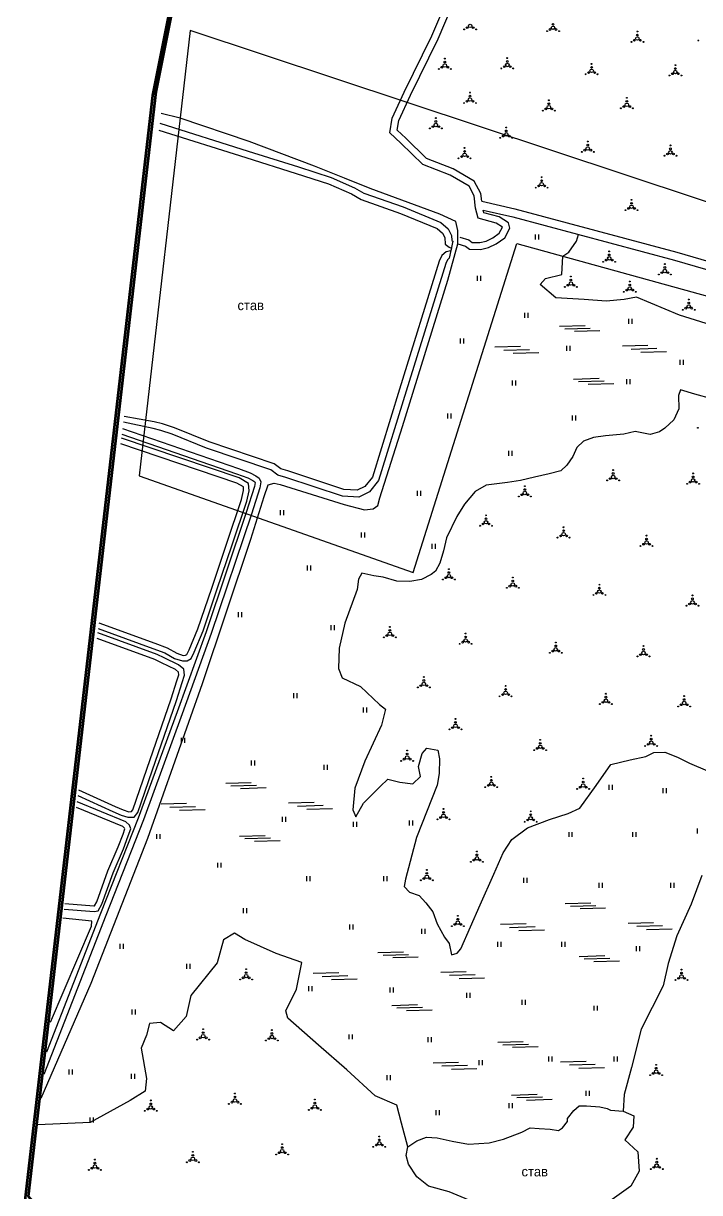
# Model space of a CAD drawing. Header units: millimetres. Extents: x 1378883 to 1389513, y 5662980 to 5673292.
# Drawn here: x 1379498 to 1379987, y 5669443 to 5670289 of the extents above; entities that cross this region are included whole.
import ezdxf

# ---------------------------------------------------------------- set-up
doc = ezdxf.new("R2010")
doc.units = ezdxf.units.MM
doc.layers.add('_5Інше', color=252, linetype='Continuous', lineweight=25)
for name, color, linetype in [('вулиці', 7, 'Continuous'), ('залізниця', 7, 'Continuous'), ('КартаСкан', 252, 'Continuous'), ('межа по генплану', 7, 'Continuous'), ('Умовні познач', 7, 'Continuous')]:
    doc.layers.add(name, color=color, linetype=linetype)
picture_1 = doc.add_image_def('image1.tif', size_in_pixel=(29607, 29619))

# ---------------------------------------------------------------- blocks, each defined once
blk = doc.blocks.new('ЧорнаПрибер')
at = {"layer": '_5Інше', "color": 160}
blk.add_lwpolyline([(44004, 27740), (43276, 27823), (43218, 27896), (42694, 28070), (42657, 27748), (42855, 27678), (42930, 27916), (43183, 27846), (43250, 27771), (43990, 27681)], dxfattribs=at)

msp = doc.modelspace()

# ---------------------------------------------------------------- linework, layer by layer
at = {"layer": 'вулиці', "color": 7}
for p, q in [((1379867.99, 5670132.68), (1379867.99, 5670136.28)), ((1379870.39, 5670132.68), (1379870.39, 5670136.28)), ((1379826.07, 5670102.66), (1379826.07, 5670106.26)), ((1379828.47, 5670102.66), (1379828.47, 5670106.26)), ((1379860.2, 5670075.98), (1379860.2, 5670079.58)), ((1379862.6, 5670075.98), (1379862.6, 5670079.58)), ((1379935.53, 5670071.74), (1379935.53, 5670075.34)), ((1379937.93, 5670071.74), (1379937.93, 5670075.34)), ((1379813.83, 5670057.45), (1379813.83, 5670061.05)), ((1379816.23, 5670057.45), (1379816.23, 5670061.05)), ((1379890.64, 5670052.1), (1379890.64, 5670055.7)), ((1379893.04, 5670052.1), (1379893.04, 5670055.7)), ((1379972.63, 5670042.09), (1379972.63, 5670045.69)), ((1379975.03, 5670042.09), (1379975.03, 5670045.69)), ((1379851.3, 5670027.06), (1379851.3, 5670030.66)), ((1379853.7, 5670027.06), (1379853.7, 5670030.66)), ((1379934.05, 5670028.01), (1379934.05, 5670031.61)), ((1379936.45, 5670028.01), (1379936.45, 5670031.61)), ((1379804.58, 5670003.18), (1379804.58, 5670006.78)), ((1379806.98, 5670003.18), (1379806.98, 5670006.78)), ((1379894.73, 5670001.7), (1379894.73, 5670005.3)), ((1379897.13, 5670001.7), (1379897.13, 5670005.3)), ((1379848.72, 5669976.13), (1379848.72, 5669979.73)), ((1379851.12, 5669976.13), (1379851.12, 5669979.73)), ((1379782.69, 5669947.22), (1379782.69, 5669950.82)), ((1379785.09, 5669947.22), (1379785.09, 5669950.82)), ((1379683.6, 5669933.33), (1379683.6, 5669936.93)), ((1379686, 5669933.33), (1379686, 5669936.93)), ((1379742.22, 5669917.03), (1379742.22, 5669920.63)), ((1379744.62, 5669917.03), (1379744.62, 5669920.63)), ((1379793.41, 5669908.87), (1379793.41, 5669912.47)), ((1379795.81, 5669908.87), (1379795.81, 5669912.47)), ((1379703.26, 5669893.31), (1379703.26, 5669896.91)), ((1379705.66, 5669893.31), (1379705.66, 5669896.91)), ((1379653.47, 5669859.49), (1379653.47, 5669863.09)), ((1379655.87, 5669859.49), (1379655.87, 5669863.09)), ((1379720.41, 5669850.16), (1379720.41, 5669853.76)), ((1379722.81, 5669850.16), (1379722.81, 5669853.76)), ((1379693.43, 5669800.92), (1379693.43, 5669804.52)), ((1379695.83, 5669800.92), (1379695.83, 5669804.52)), ((1379743.76, 5669790.55), (1379743.76, 5669794.15)), ((1379746.16, 5669790.55), (1379746.16, 5669794.15)), ((1379612.16, 5669768.65), (1379612.16, 5669772.25)), ((1379614.56, 5669768.65), (1379614.56, 5669772.25)), ((1379662.81, 5669752.19), (1379662.81, 5669755.79)), ((1379665.21, 5669752.19), (1379665.21, 5669755.79)), ((1379715.22, 5669749.08), (1379715.22, 5669752.68)), ((1379717.62, 5669749.08), (1379717.62, 5669752.68)), ((1379921.27, 5669734.75), (1379921.27, 5669738.35)), ((1379923.67, 5669734.75), (1379923.67, 5669738.35)), ((1379960.18, 5669732.16), (1379960.18, 5669735.76)), ((1379962.58, 5669732.16), (1379962.58, 5669735.76)), ((1379685.12, 5669711.54), (1379685.12, 5669715.14)), ((1379687.52, 5669711.54), (1379687.52, 5669715.14)), ((1379736.48, 5669707.91), (1379736.48, 5669711.51)), ((1379738.88, 5669707.91), (1379738.88, 5669711.51)), ((1379776.96, 5669708.95), (1379776.96, 5669712.55)), ((1379779.36, 5669708.95), (1379779.36, 5669712.55)), ((1379594.31, 5669699.1), (1379594.31, 5669702.7)), ((1379596.71, 5669699.1), (1379596.71, 5669702.7)), ((1379892.21, 5669700.54), (1379892.21, 5669704.14)), ((1379894.61, 5669700.54), (1379894.61, 5669704.14)), ((1379938.39, 5669700.54), (1379938.39, 5669704.14)), ((1379940.79, 5669700.54), (1379940.79, 5669704.14)), ((1379985.09, 5669703.13), (1379985.09, 5669706.73)), ((1379638.42, 5669678.37), (1379638.42, 5669681.97)), ((1379640.82, 5669678.37), (1379640.82, 5669681.97)), ((1379702.76, 5669668.52), (1379702.76, 5669672.12)), ((1379705.16, 5669668.52), (1379705.16, 5669672.12)), ((1379758.28, 5669668.52), (1379758.28, 5669672.12)), ((1379760.68, 5669668.52), (1379760.68, 5669672.12)), ((1379859.52, 5669667.37), (1379859.52, 5669670.97)), ((1379861.92, 5669667.37), (1379861.92, 5669670.97)), ((1379914, 5669663.74), (1379914, 5669667.34)), ((1379916.4, 5669663.74), (1379916.4, 5669667.34)), ((1379965.89, 5669663.74), (1379965.89, 5669667.34)), ((1379968.29, 5669663.74), (1379968.29, 5669667.34)), ((1379657.08, 5669645.55), (1379657.08, 5669649.15)), ((1379659.48, 5669645.55), (1379659.48, 5669649.15)), ((1379733.87, 5669633.63), (1379733.87, 5669637.23)), ((1379736.27, 5669633.63), (1379736.27, 5669637.23)), ((1379785.76, 5669630.52), (1379785.76, 5669634.12)), ((1379788.16, 5669630.52), (1379788.16, 5669634.12)), ((1379840.77, 5669621.09), (1379840.77, 5669624.69)), ((1379843.17, 5669621.09), (1379843.17, 5669624.69)), ((1379886.95, 5669621.09), (1379886.95, 5669624.69)), ((1379889.35, 5669621.09), (1379889.35, 5669624.69)), ((1379567.83, 5669619.63), (1379567.83, 5669623.23)), ((1379570.23, 5669619.63), (1379570.23, 5669623.23)), ((1379940.92, 5669617.98), (1379940.92, 5669621.58)), ((1379943.32, 5669617.98), (1379943.32, 5669621.58)), ((1379616.08, 5669605.12), (1379616.08, 5669608.72)), ((1379618.48, 5669605.12), (1379618.48, 5669608.72)), ((1379704.29, 5669589.05), (1379704.29, 5669592.65)), ((1379706.69, 5669589.05), (1379706.69, 5669592.65)), ((1379762.93, 5669588.01), (1379762.93, 5669591.61)), ((1379765.33, 5669588.01), (1379765.33, 5669591.61)), ((1379818.46, 5669584.28), (1379818.46, 5669587.88)), ((1379820.86, 5669584.28), (1379820.86, 5669587.88)), ((1379858.42, 5669579.1), (1379858.42, 5669582.7)), ((1379860.82, 5669579.1), (1379860.82, 5669582.7)), ((1379576.57, 5669572.29), (1379576.57, 5669575.89)), ((1379578.97, 5669572.29), (1379578.97, 5669575.89)), ((1379910.3, 5669574.95), (1379910.3, 5669578.55)), ((1379912.7, 5669574.95), (1379912.7, 5669578.55)), ((1379733.36, 5669554.22), (1379733.36, 5669557.82)), ((1379735.76, 5669554.22), (1379735.76, 5669557.82)), ((1379790.44, 5669552.15), (1379790.44, 5669555.75)), ((1379792.84, 5669552.15), (1379792.84, 5669555.75)), ((1379827.28, 5669535.56), (1379827.28, 5669539.16)), ((1379829.68, 5669535.56), (1379829.68, 5669539.16)), ((1379877.61, 5669538.15), (1379877.61, 5669541.75)), ((1379880.01, 5669538.15), (1379880.01, 5669541.75)), ((1379924.83, 5669538.15), (1379924.83, 5669541.75)), ((1379927.23, 5669538.15), (1379927.23, 5669541.75)), ((1379530.91, 5669528.75), (1379530.91, 5669532.35)), ((1379533.31, 5669528.75), (1379533.31, 5669532.35)), ((1379576.05, 5669525.64), (1379576.05, 5669529.24)), ((1379578.45, 5669525.64), (1379578.45, 5669529.24)), ((1379760.87, 5669524.67), (1379760.87, 5669528.27)), ((1379763.27, 5669524.67), (1379763.27, 5669528.27)), ((1379904.6, 5669513.27), (1379904.6, 5669516.87)), ((1379907, 5669513.27), (1379907, 5669516.87)), ((1379849.08, 5669504.46), (1379849.08, 5669508.06)), ((1379851.48, 5669504.46), (1379851.48, 5669508.06)), ((1379546.15, 5669494.02), (1379546.15, 5669497.62)), ((1379548.55, 5669494.02), (1379548.55, 5669497.62)), ((1379796.15, 5669499.28), (1379796.15, 5669502.88)), ((1379798.55, 5669499.28), (1379798.55, 5669502.88))]:
    msp.add_line(p, q, dxfattribs=at)
at = {"layer": 'вулиці', "color": 7, "lineweight": -2}
for points in [[(1379829.11, 5670160.26), (1379828.45, 5670165.8), (1379823.71, 5670174.83), (1379808.56, 5670183.64), (1379789.34, 5670191.09), (1379774.2, 5670206), (1379768.09, 5670211.65), (1379769.2, 5670218.79), (1379777.56, 5670237.08), (1379797.6, 5670277.8), (1379823.96, 5670339.65), (1379837.94, 5670372.37), (1379847.52, 5670374.36), (1379919.56, 5670358.88), (1379956.7, 5670354.89), (1379973.08, 5670354.89), (1379985.06, 5670373.31), (1379997.32, 5670421.23), (1380015, 5670493.43), (1380022.21, 5670504.24), (1380028.33, 5670505.81), (1380214.6, 5670436.02)], [(1379813.21, 5670134.27), (1379819.84, 5670132.38), (1379822.17, 5670130.48), (1379827.66, 5670130.36), (1379832.27, 5670131.51), (1379837.11, 5670133.78), (1379841.85, 5670137.26), (1379844.04, 5670141.53), (1379839.6, 5670144.33), (1379826.63, 5670147.94), (1379824.66, 5670155.37), (1379823.6, 5670164.29), (1379819.95, 5670171.23), (1379806.39, 5670179.12), (1379786.57, 5670186.8), (1379770.75, 5670202.38), (1379762.75, 5670209.78), (1379764.36, 5670220.24), (1379773.04, 5670239.23), (1379793.05, 5670279.88), (1379819.36, 5670341.61)], [(1379510.66, 5669511.62), (1379546.9, 5669594.74), (1379587.74, 5669699.61), (1379627.31, 5669811.49), (1379662.33, 5669915.87), (1379671.82, 5669946.81), (1379674.68, 5669955.22), (1379679.16, 5669956.47), (1379683.46, 5669955.4), (1379729.65, 5669940.91), (1379744.34, 5669937.15), (1379750.6, 5669937.87), (1379754, 5669940.37), (1379755.44, 5669945.74), (1379771.95, 5669997.39), (1379804.56, 5670103.23), (1379811.83, 5670129.46), (1379811.83, 5670139.09), (1379810.38, 5670145.62), (1379798.93, 5670150.88), (1379748.51, 5670169.46), (1379729.98, 5670177.09), (1379708.36, 5670185.62), (1379660.99, 5670203.48), (1379611.22, 5670220.28), (1379597.35, 5670223.65)], [(1379829.11, 5670160.26), (1379852.95, 5670154.76), (1379970.12, 5670123.52), (1380107.21, 5670083.47), (1380124.1, 5670077), (1380135.56, 5670067.43), (1380166, 5670033), (1380190.76, 5670006.88), (1380216.9, 5669999.49), (1380339.65, 5669986.96), (1380478.82, 5669970.77), (1380683.58, 5669946.17), (1380733.11, 5669939.84)], [(1379811.83, 5670129.46), (1379817.48, 5670127.85), (1379820.35, 5670125.52), (1379828.22, 5670125.35), (1379833.95, 5670126.78), (1379839.68, 5670129.46), (1379845.76, 5670133.93), (1379849.34, 5670140.9), (1379848.45, 5670144.66), (1379841.65, 5670148.95), (1379830.73, 5670151.99), (1379830.24, 5670153.84)], [(1379830.24, 5670153.84), (1379851.5, 5670148.93), (1379968.5, 5670117.74), (1380105.29, 5670077.78), (1380121.02, 5670071.76), (1380131.37, 5670063.11), (1380161.58, 5670028.95), (1380187.54, 5670001.56), (1380215.77, 5669993.57), (1380339, 5669980.99), (1380478.12, 5669964.81), (1380682.85, 5669940.21), (1380732.43, 5669933.87)], [(1380184.7, 5670004.56), (1380180.25, 5670009.25), (1380145.24, 5670017.54), (1380124.86, 5670032.21), (1380099.1, 5670044.92), (1380074.94, 5670050.95), (1380051.4, 5670059.53), (1380035.5, 5670060.48), (1380014.52, 5670064.29), (1379998.94, 5670069.38), (1379972.14, 5670077.81), (1379940.98, 5670090.83), (1379932.07, 5670089.24), (1379919.03, 5670087.97), (1379903.13, 5670089.24), (1379882.78, 5670090.51), (1379871.33, 5670100.04), (1379875.15, 5670104.49), (1379886.92, 5670107.35), (1379887.68, 5670120.59), (1379892, 5670123.55), (1379897.73, 5670131.49), (1379899, 5670136.27)], [(1379995.33, 5670017.4), (1379983.22, 5670020.81), (1379972.88, 5670023.98), (1379971.35, 5670019.87), (1379971.47, 5670010.24), (1379967.94, 5670002.14), (1379961.36, 5669996.16), (1379957.6, 5669993.57), (1379950.96, 5669991.51), (1379940.04, 5669993.81), (1379931.81, 5669991.9), (1379918.68, 5669990.75), (1379909.97, 5669989.5), (1379902.66, 5669986.79), (1379897.78, 5669982.2), (1379895, 5669975.69), (1379890.59, 5669969.38), (1379886.19, 5669965.36), (1379877.83, 5669963.1), (1379867.29, 5669960.71), (1379857.14, 5669958.32), (1379847.85, 5669956.98), (1379832.39, 5669955.06), (1379824.34, 5669950.27), (1379816.68, 5669941.19), (1379811.03, 5669932.19), (1379803.74, 5669916.9), (1379801.44, 5669907.43), (1379798.85, 5669898.63), (1379795.79, 5669892.69), (1379792.63, 5669890.4), (1379785.51, 5669886.71), (1379777.08, 5669885.28), (1379767.7, 5669885.66), (1379757.83, 5669888.43), (1379751.22, 5669889.39), (1379742.61, 5669891.3), (1379740.12, 5669887.09), (1379739.16, 5669879.54), (1379730.3, 5669855.23), (1379726.11, 5669837.16), (1379725.59, 5669822.5), (1379728.21, 5669815.7), (1379741.57, 5669809.42), (1379755.2, 5669796.33), (1379759.65, 5669792.92), (1379756.77, 5669781.41), (1379744.71, 5669755.33), (1379737.37, 5669735.96), (1379736.06, 5669720.25), (1379738.16, 5669715.02), (1379743.66, 5669724.96), (1379755.71, 5669737.01), (1379761.22, 5669742.24), (1379769.86, 5669740.15), (1379779.3, 5669739.1), (1379784.8, 5669744.34), (1379783.49, 5669751.4), (1379786.11, 5669760.83), (1379789.52, 5669764.76), (1379797.38, 5669763.45), (1379798.69, 5669757.16), (1379798.43, 5669746.43), (1379796.86, 5669738.05), (1379781.97, 5669700.11), (1379773.93, 5669670.09), (1379772.98, 5669664.66), (1379777, 5669660.64), (1379783.86, 5669658.28), (1379788.75, 5669652.85), (1379793.89, 5669646.39), (1379796.93, 5669637.66), (1379802.25, 5669628.16), (1379805.67, 5669623.42), (1379807.38, 5669615.25), (1379811.37, 5669616.58), (1379814.03, 5669619.62), (1379827.97, 5669651.57), (1379837.81, 5669673.61), (1379844.72, 5669689.02), (1379850.84, 5669698.84), (1379862.27, 5669707.07), (1379878.22, 5669713.18), (1379891.51, 5669717.43), (1379900.02, 5669721.41), (1379911.8, 5669737.72), (1379922.43, 5669752.85), (1379936.52, 5669756.31), (1379947.69, 5669758.7), (1379953.54, 5669761.62), (1379961.51, 5669761.88), (1379970.55, 5669758.17), (1379979.32, 5669753.92), (1379992.35, 5669748.34)], [(1379988.16, 5669672.58), (1379980.48, 5669651.96), (1379970.16, 5669629.07), (1379963.92, 5669609.17), (1379960.32, 5669592.86), (1379944.41, 5669561.66), (1379937.36, 5669533.82), (1379931.99, 5669514.37), (1379931.35, 5669502.33), (1379931.35, 5669502.33), (1379931.35, 5669502.33), (1379939.17, 5669498.86), (1379938.59, 5669490.75), (1379932.51, 5669481.49), (1379942.07, 5669472.81), (1379942.9, 5669458.79), (1379936.82, 5669448.08), (1379920.01, 5669435.92)], [(1379775.69, 5669476.54), (1379771.07, 5669493.53), (1379767.68, 5669506.69), (1379752.24, 5669513.46), (1379731.53, 5669532.27), (1379711.2, 5669549.95), (1379688.99, 5669569.5), (1379687.48, 5669574.77), (1379695.39, 5669590.57), (1379699.15, 5669609.75), (1379680.58, 5669616.32), (1379657.99, 5669626.48), (1379650.46, 5669630.99), (1379642.55, 5669626.1), (1379638.04, 5669609.55), (1379618.83, 5669585.86), (1379615.45, 5669570.81), (1379606.41, 5669560.28), (1379597, 5669566.3), (1379589.09, 5669565.55), (1379586.83, 5669557.27), (1379583.07, 5669547.87), (1379586.94, 5669525.94), (1379585.92, 5669516.77), (1379575.04, 5669509.98), (1379546.15, 5669494.02), (1379508.31, 5669492.3)], [(1379820.01, 5669437.96), (1379805.52, 5669443.97), (1379790.58, 5669447.98), (1379782.33, 5669454.67), (1379776.31, 5669464.02), (1379774.48, 5669470.11), (1379775.69, 5669476.54), (1379782.13, 5669480.76), (1379789.18, 5669483.38), (1379797.03, 5669482.98), (1379807.7, 5669480.56), (1379819.57, 5669478.35), (1379834.47, 5669479.36), (1379844.94, 5669481.97), (1379858.02, 5669487.2), (1379864.26, 5669490.21), (1379870.7, 5669489.81), (1379878.55, 5669489.21), (1379884.59, 5669488.2), (1379887.41, 5669490.21), (1379891.03, 5669494.84), (1379891.09, 5669496.96), (1379895.79, 5669502.7), (1379899.44, 5669506.03), (1379904.76, 5669506.03), (1379914.47, 5669505.51), (1379919.69, 5669504.26), (1379922.09, 5669503.01), (1379931.35, 5669502.33)]]:
    msp.add_lwpolyline(points, dxfattribs=at)
at = {"layer": 'вулиці', "color": 7}
for points in [[(1379596.52, 5670216.79), (1379660.28, 5670196.6), (1379696.66, 5670185.06), (1379720.29, 5670177.48), (1379737.25, 5670170.06), (1379744.01, 5670166.11), (1379772.26, 5670156.14), (1379799.6, 5670145.01), (1379804.94, 5670140.33), (1379807.35, 5670135.5), (1379807.64, 5670131.92), (1379808.28, 5670131.43), (1379808.28, 5670131.43), (1379805.69, 5670119.06), (1379805.69, 5670119.06), (1379804.43, 5670117.91), (1379803.12, 5670115.2), (1379774.48, 5670022.95), (1379754.63, 5669958.38), (1379747.94, 5669950.1), (1379740.21, 5669946.37), (1379728.61, 5669946.97), (1379687.48, 5669960.61), (1379681.73, 5669962.09), (1379676.66, 5669966.01), (1379630.35, 5669981.64), (1379605.38, 5669991.83), (1379597.18, 5669994.56), (1379591.65, 5669995.87), (1379570.18, 5670000.45)], [(1379595.9, 5670211.74), (1379658.77, 5670191.84), (1379695.14, 5670180.3), (1379718.52, 5670172.8), (1379734.98, 5670165.59), (1379741.9, 5670161.55), (1379770.48, 5670151.46), (1379796.94, 5670140.69), (1379800.9, 5670137.22), (1379802.45, 5670134.13), (1379802.83, 5670129.3), (1379805.62, 5670127.17), (1379807.22, 5670126.37), (1379806.81, 5670124.42), (1379803.46, 5670123.79), (1379800.35, 5670120.96), (1379798.46, 5670117.04), (1379769.7, 5670024.43), (1379750.13, 5669960.77), (1379744.76, 5669954.11), (1379739.19, 5669951.43), (1379729.54, 5669951.93), (1379688.9, 5669965.41), (1379683.98, 5669966.67), (1379679.06, 5669970.48), (1379632.09, 5669986.33), (1379607.12, 5669996.52), (1379598.55, 5669999.38), (1379592.52, 5670000.8), (1379570.69, 5670004.6)], [(1379569.64, 5669996.01), (1379653.26, 5669966.99), (1379661.75, 5669963.95), (1379665.97, 5669961.81), (1379668.38, 5669959.93), (1379669.45, 5669957.39), (1379668.78, 5669953.03), (1379662.65, 5669934.06), (1379633.66, 5669847.6), (1379612.7, 5669789.68), (1379584.65, 5669712.83), (1379557.43, 5669643.7), (1379512.75, 5669528.74)], [(1379569.14, 5669991.95), (1379651.93, 5669963.22), (1379660.16, 5669960.27), (1379663.82, 5669958.41), (1379665.1, 5669957.41), (1379665.33, 5669956.88), (1379664.88, 5669953.96), (1379658.85, 5669935.31), (1379629.88, 5669848.92), (1379608.94, 5669791.04), (1379580.91, 5669714.25), (1379553.7, 5669645.15), (1379514.71, 5669544.82)], [(1379552.01, 5669851.24), (1379591.51, 5669836.93), (1379600.02, 5669833.7), (1379607.13, 5669829.68), (1379612.85, 5669827.88), (1379616.24, 5669828.03), (1379619.1, 5669829.61), (1379621.39, 5669834.14), (1379627.8, 5669849.69), (1379637.79, 5669879.16), (1379648.77, 5669911.7), (1379659.4, 5669943.42), (1379661.07, 5669950.85), (1379660.7, 5669956.06), (1379653.82, 5669960.15), (1379568.77, 5669988.88)], [(1379552.51, 5669855.31), (1379592.9, 5669840.68), (1379601.72, 5669837.33), (1379608.73, 5669833.37), (1379613.38, 5669831.9), (1379615.13, 5669831.98), (1379616.09, 5669832.51), (1379617.75, 5669835.8), (1379624.05, 5669851.1), (1379634, 5669880.44), (1379644.98, 5669912.97), (1379655.54, 5669944.49), (1379657.04, 5669951.16), (1379656.86, 5669953.69), (1379652.14, 5669956.5), (1379568.28, 5669984.83)], [(1379537.31, 5669730.47), (1379562.58, 5669718.91), (1379568.68, 5669716.42), (1379573.39, 5669714.76), (1379578.01, 5669714.94), (1379580.59, 5669718.36), (1379591, 5669748.39), (1379608.55, 5669799.16), (1379612.69, 5669812.26), (1379614.35, 5669817.45), (1379613.89, 5669821.89), (1379609.9, 5669825.08), (1379599.58, 5669830.04), (1379594.59, 5669832.57), (1379551.64, 5669848.16)], [(1379537.82, 5669734.64), (1379564.17, 5669722.58), (1379570.1, 5669720.16), (1379574, 5669718.78), (1379575.96, 5669718.86), (1379577.02, 5669720.27), (1379587.22, 5669749.7), (1379604.75, 5669800.42), (1379608.88, 5669813.47), (1379610.28, 5669817.87), (1379610.09, 5669819.81), (1379607.76, 5669821.67), (1379597.81, 5669826.45), (1379593, 5669828.89), (1379551.14, 5669844.09)], [(1379527.32, 5669648.45), (1379549.12, 5669646.6), (1379551.96, 5669647.26), (1379554.67, 5669651.88), (1379562.68, 5669674.67), (1379570.18, 5669691.9), (1379573.69, 5669701.32), (1379575.44, 5669706.39), (1379574.52, 5669709.07), (1379571.93, 5669711.56), (1379536.76, 5669725.97)], [(1379527.81, 5669652.42), (1379548.83, 5669650.64), (1379549.38, 5669650.77), (1379551.03, 5669653.57), (1379558.96, 5669676.14), (1379566.47, 5669693.4), (1379569.92, 5669702.67), (1379571.21, 5669706.39), (1379571.05, 5669706.86), (1379569.71, 5669708.15), (1379536.26, 5669721.85)], [(1379517.38, 5669566.74), (1379547.11, 5669636.07), (1379547.47, 5669639.73), (1379526.52, 5669641.83)]]:
    msp.add_lwpolyline(points, dxfattribs=at)
for centre, radius in [((1379816.47, 5670284.57), 0.312), ((1379818.63, 5670285.82), 0.625), ((1379820.8, 5670287.07), 1.25), ((1379822.96, 5670285.82), 0.625), ((1379825.13, 5670284.57), 0.312), ((1379876.35, 5670283.23), 0.312), ((1379878.51, 5670284.48), 0.625), ((1379880.68, 5670285.73), 1.25), ((1379880.68, 5670288.23), 0.625), ((1379882.84, 5670284.48), 0.625), ((1379885.01, 5670283.23), 0.312), ((1379941.63, 5670282.99), 0.312), ((1379937.3, 5670275.49), 0.312), ((1379939.46, 5670276.74), 0.625), ((1379941.63, 5670277.99), 1.25), ((1379941.63, 5670280.49), 0.625), ((1379943.79, 5670276.74), 0.625), ((1379945.96, 5670275.49), 0.312), ((1379985.68, 5670276.56), 0.312), ((1379800.28, 5670257.16), 0.625), ((1379802.44, 5670258.41), 1.25), ((1379802.44, 5670260.91), 0.625), ((1379802.44, 5670263.41), 0.312), ((1379804.61, 5670257.16), 0.625), ((1379845.46, 5670257.59), 0.625), ((1379847.62, 5670258.84), 1.25), ((1379847.62, 5670261.34), 0.625), ((1379847.62, 5670263.84), 0.312), ((1379849.79, 5670257.59), 0.625), ((1379908.57, 5670257.08), 0.625), ((1379908.57, 5670259.58), 0.312), ((1379969.09, 5670258.73), 0.312), ((1379798.11, 5670255.91), 0.312), ((1379806.77, 5670255.91), 0.312), ((1379843.29, 5670256.34), 0.312), ((1379851.95, 5670256.34), 0.312), ((1379904.24, 5670252.08), 0.312), ((1379906.41, 5670253.33), 0.625), ((1379908.57, 5670254.58), 1.25), ((1379910.74, 5670253.33), 0.625), ((1379912.9, 5670252.08), 0.312), ((1379964.76, 5670251.23), 0.312), ((1379966.93, 5670252.48), 0.625), ((1379969.09, 5670253.73), 1.25), ((1379969.09, 5670256.23), 0.625), ((1379971.26, 5670252.48), 0.625), ((1379973.42, 5670251.23), 0.312), ((1379818.49, 5670232.59), 0.625), ((1379820.66, 5670233.84), 1.25), ((1379820.66, 5670236.34), 0.625), ((1379820.66, 5670238.84), 0.312), ((1379822.82, 5670232.59), 0.625), ((1379877.63, 5670233.29), 0.312), ((1379933.99, 5670232.52), 0.625), ((1379933.99, 5670235.02), 0.312), ((1379816.33, 5670231.34), 0.312), ((1379824.99, 5670231.34), 0.312), ((1379873.3, 5670225.79), 0.312), ((1379875.46, 5670227.04), 0.625), ((1379877.63, 5670228.29), 1.25), ((1379877.63, 5670230.79), 0.625), ((1379879.79, 5670227.04), 0.625), ((1379881.96, 5670225.79), 0.312), ((1379929.66, 5670227.52), 0.312), ((1379931.82, 5670228.77), 0.625), ((1379933.99, 5670230.02), 1.25), ((1379936.15, 5670228.77), 0.625), ((1379938.32, 5670227.52), 0.312), ((1379795.99, 5670215.45), 1.25), ((1379795.99, 5670217.95), 0.625), ((1379795.99, 5670220.45), 0.312), ((1379791.66, 5670212.95), 0.312), ((1379793.83, 5670214.2), 0.625), ((1379798.16, 5670214.2), 0.625), ((1379800.32, 5670212.95), 0.312), ((1379844.7, 5670207.4), 0.625), ((1379846.87, 5670208.65), 1.25), ((1379846.87, 5670211.15), 0.625), ((1379846.87, 5670213.65), 0.312), ((1379849.03, 5670207.4), 0.625), ((1379816.78, 5670198.83), 0.312), ((1379842.54, 5670206.15), 0.312), ((1379851.2, 5670206.15), 0.312), ((1379905.76, 5670198.45), 1.25), ((1379905.76, 5670200.95), 0.625), ((1379905.76, 5670203.45), 0.312), ((1379965.51, 5670198.17), 0.625), ((1379965.51, 5670200.67), 0.312), ((1379812.45, 5670191.33), 0.312), ((1379814.62, 5670192.58), 0.625), ((1379816.78, 5670193.83), 1.25), ((1379816.78, 5670196.33), 0.625), ((1379818.95, 5670192.58), 0.625), ((1379821.11, 5670191.33), 0.312), ((1379901.43, 5670195.95), 0.312), ((1379903.6, 5670197.2), 0.625), ((1379907.93, 5670197.2), 0.625), ((1379910.09, 5670195.95), 0.312), ((1379961.18, 5670193.17), 0.312), ((1379963.35, 5670194.42), 0.625), ((1379965.51, 5670195.67), 1.25), ((1379967.68, 5670194.42), 0.625), ((1379969.84, 5670193.17), 0.312), ((1379872.45, 5670172.62), 1.25), ((1379872.45, 5670175.12), 0.625), ((1379872.45, 5670177.62), 0.312), ((1379868.12, 5670170.12), 0.312), ((1379870.28, 5670171.37), 0.625), ((1379874.62, 5670171.37), 0.625), ((1379876.78, 5670170.12), 0.312), ((1379937.41, 5670156.31), 1.25), ((1379937.41, 5670158.81), 0.625), ((1379937.41, 5670161.31), 0.312), ((1379933.08, 5670153.81), 0.312), ((1379935.24, 5670155.06), 0.625), ((1379939.57, 5670155.06), 0.625), ((1379941.74, 5670153.81), 0.312), ((1379921.28, 5670121.5), 0.625), ((1379921.28, 5670124), 0.312), ((1379916.95, 5670116.5), 0.312), ((1379919.11, 5670117.75), 0.625), ((1379921.28, 5670119), 1.25), ((1379923.44, 5670117.75), 0.625), ((1379925.61, 5670116.5), 0.312), ((1379961.46, 5670114.85), 0.312), ((1379893.58, 5670105.82), 0.312), ((1379957.13, 5670107.35), 0.312), ((1379959.3, 5670108.6), 0.625), ((1379961.46, 5670109.85), 1.25), ((1379961.46, 5670112.35), 0.625), ((1379963.63, 5670108.6), 0.625), ((1379965.79, 5670107.35), 0.312), ((1379889.25, 5670098.32), 0.312), ((1379891.41, 5670099.57), 0.625), ((1379893.58, 5670100.82), 1.25), ((1379893.58, 5670103.32), 0.625), ((1379895.74, 5670099.57), 0.625), ((1379897.91, 5670098.32), 0.312), ((1379936.11, 5670097.25), 1.25), ((1379936.11, 5670099.75), 0.625), ((1379936.11, 5670102.25), 0.312), ((1379931.78, 5670094.75), 0.312), ((1379933.94, 5670096), 0.625), ((1379938.27, 5670096), 0.625), ((1379940.44, 5670094.75), 0.312), ((1379978.74, 5670089.22), 0.312), ((1379974.41, 5670081.72), 0.312), ((1379976.57, 5670082.97), 0.625), ((1379978.74, 5670084.22), 1.25), ((1379978.74, 5670086.72), 0.625), ((1379980.9, 5670082.97), 0.625), ((1379983.07, 5670081.72), 0.312), ((1379985.32, 5669996.47), 0.312), ((1379924.13, 5669960.9), 1.25), ((1379924.13, 5669963.4), 0.625), ((1379924.13, 5669965.9), 0.312), ((1379981.89, 5669960.96), 0.625), ((1379981.89, 5669963.46), 0.312), ((1379860.28, 5669954.26), 0.312), ((1379919.8, 5669958.4), 0.312), ((1379921.96, 5669959.65), 0.625), ((1379926.29, 5669959.65), 0.625), ((1379928.46, 5669958.4), 0.312), ((1379977.56, 5669955.96), 0.312), ((1379979.72, 5669957.21), 0.625), ((1379981.89, 5669958.46), 1.25), ((1379984.05, 5669957.21), 0.625), ((1379986.22, 5669955.96), 0.312), ((1379855.95, 5669946.76), 0.312), ((1379858.12, 5669948.01), 0.625), ((1379860.28, 5669949.26), 1.25), ((1379860.28, 5669951.76), 0.625), ((1379862.45, 5669948.01), 0.625), ((1379864.61, 5669946.76), 0.312), ((1379832.24, 5669928.15), 1.25), ((1379832.24, 5669930.65), 0.625), ((1379832.24, 5669933.15), 0.312), ((1379827.91, 5669925.65), 0.312), ((1379830.08, 5669926.9), 0.625), ((1379834.41, 5669926.9), 0.625), ((1379836.57, 5669925.65), 0.312), ((1379888.32, 5669919.53), 1.25), ((1379888.32, 5669922.03), 0.625), ((1379888.32, 5669924.53), 0.312), ((1379883.99, 5669917.03), 0.312), ((1379886.16, 5669918.28), 0.625), ((1379890.49, 5669918.28), 0.625), ((1379892.65, 5669917.03), 0.312), ((1379943.96, 5669910.99), 0.312), ((1379946.12, 5669912.24), 0.625), ((1379948.29, 5669913.49), 1.25), ((1379948.29, 5669915.99), 0.625), ((1379948.29, 5669918.49), 0.312), ((1379950.45, 5669912.24), 0.625), ((1379952.62, 5669910.99), 0.312), ((1379805.43, 5669894.23), 0.312), ((1379801.1, 5669886.73), 0.312), ((1379803.27, 5669887.98), 0.625), ((1379805.43, 5669889.23), 1.25), ((1379805.43, 5669891.73), 0.625), ((1379807.6, 5669887.98), 0.625), ((1379809.76, 5669886.73), 0.312), ((1379851.59, 5669885.69), 0.625), ((1379851.59, 5669888.19), 0.312), ((1379847.26, 5669880.69), 0.312), ((1379849.43, 5669881.94), 0.625), ((1379851.59, 5669883.19), 1.25), ((1379853.76, 5669881.94), 0.625), ((1379855.92, 5669880.69), 0.312), ((1379911.98, 5669876.77), 0.625), ((1379914.14, 5669878.02), 1.25), ((1379914.14, 5669880.52), 0.625), ((1379914.14, 5669883.02), 0.312), ((1379916.31, 5669876.77), 0.625), ((1379909.81, 5669875.52), 0.312), ((1379918.47, 5669875.52), 0.312), ((1379979.28, 5669869.02), 0.625), ((1379981.44, 5669870.27), 1.25), ((1379981.44, 5669872.77), 0.625), ((1379981.44, 5669875.27), 0.312), ((1379983.61, 5669869.02), 0.625), ((1379977.11, 5669867.77), 0.312), ((1379985.77, 5669867.77), 0.312), ((1379762.73, 5669852.43), 0.312), ((1379758.4, 5669844.93), 0.312), ((1379760.56, 5669846.18), 0.625), ((1379762.73, 5669847.43), 1.25), ((1379762.73, 5669849.93), 0.625), ((1379764.89, 5669846.18), 0.625), ((1379767.06, 5669844.93), 0.312), ((1379817.51, 5669842.69), 1.25), ((1379817.51, 5669845.19), 0.625), ((1379817.51, 5669847.69), 0.312), ((1379813.18, 5669840.19), 0.312), ((1379815.35, 5669841.44), 0.625), ((1379819.68, 5669841.44), 0.625), ((1379821.84, 5669840.19), 0.312), ((1379880.49, 5669834.97), 0.625), ((1379882.65, 5669836.22), 1.25), ((1379882.65, 5669838.72), 0.625), ((1379882.65, 5669841.22), 0.312), ((1379884.82, 5669834.97), 0.625), ((1379946.07, 5669833.64), 1.25), ((1379946.07, 5669836.14), 0.625), ((1379946.07, 5669838.64), 0.312), ((1379878.32, 5669833.72), 0.312), ((1379886.98, 5669833.72), 0.312), ((1379941.74, 5669831.14), 0.312), ((1379943.9, 5669832.39), 0.625), ((1379948.23, 5669832.39), 0.625), ((1379950.4, 5669831.14), 0.312), ((1379785.15, 5669809.98), 0.625), ((1379787.32, 5669811.23), 1.25), ((1379787.32, 5669813.73), 0.625), ((1379787.32, 5669816.23), 0.312), ((1379789.48, 5669809.98), 0.625), ((1379846.42, 5669809.76), 0.312), ((1379782.99, 5669808.73), 0.312), ((1379791.65, 5669808.73), 0.312), ((1379842.09, 5669802.26), 0.312), ((1379844.25, 5669803.51), 0.625), ((1379846.42, 5669804.76), 1.25), ((1379846.42, 5669807.26), 0.625), ((1379848.58, 5669803.51), 0.625), ((1379850.75, 5669802.26), 0.312), ((1379918.89, 5669801.66), 0.625), ((1379918.89, 5669804.16), 0.312), ((1379975.4, 5669802.44), 0.312), ((1379914.56, 5669796.66), 0.312), ((1379916.72, 5669797.91), 0.625), ((1379918.89, 5669799.16), 1.25), ((1379921.05, 5669797.91), 0.625), ((1379923.22, 5669796.66), 0.312), ((1379971.07, 5669794.94), 0.312), ((1379973.24, 5669796.19), 0.625), ((1379975.4, 5669797.44), 1.25), ((1379975.4, 5669799.94), 0.625), ((1379977.57, 5669796.19), 0.625), ((1379979.73, 5669794.94), 0.312), ((1379810.16, 5669783.39), 0.625), ((1379810.16, 5669785.89), 0.312), ((1379805.83, 5669778.39), 0.312), ((1379808, 5669779.64), 0.625), ((1379810.16, 5669780.89), 1.25), ((1379812.33, 5669779.64), 0.625), ((1379814.49, 5669778.39), 0.312), ((1379871.42, 5669765.81), 1.25), ((1379871.42, 5669768.31), 0.625), ((1379871.42, 5669770.81), 0.312), ((1379949.5, 5669767.58), 0.625), ((1379951.66, 5669768.83), 1.25), ((1379951.66, 5669771.33), 0.625), ((1379951.66, 5669773.83), 0.312), ((1379953.83, 5669767.58), 0.625), ((1379775.22, 5669758.06), 1.25), ((1379775.22, 5669760.56), 0.625), ((1379775.22, 5669763.06), 0.312), ((1379867.09, 5669763.31), 0.312), ((1379869.26, 5669764.56), 0.625), ((1379873.59, 5669764.56), 0.625), ((1379875.75, 5669763.31), 0.312), ((1379947.33, 5669766.33), 0.312), ((1379955.99, 5669766.33), 0.312), ((1379770.89, 5669755.56), 0.312), ((1379773.06, 5669756.81), 0.625), ((1379777.39, 5669756.81), 0.625), ((1379779.55, 5669755.56), 0.312), ((1379836.05, 5669741.59), 0.625), ((1379836.05, 5669744.09), 0.312), ((1379902.48, 5669742.8), 0.312), ((1379831.72, 5669736.59), 0.312), ((1379833.88, 5669737.84), 0.625), ((1379836.05, 5669739.09), 1.25), ((1379838.21, 5669737.84), 0.625), ((1379840.38, 5669736.59), 0.312), ((1379898.15, 5669735.3), 0.312), ((1379900.32, 5669736.55), 0.625), ((1379902.48, 5669737.8), 1.25), ((1379902.48, 5669740.3), 0.625), ((1379904.65, 5669736.55), 0.625), ((1379906.81, 5669735.3), 0.312), ((1379801.54, 5669715.82), 1.25), ((1379801.54, 5669718.32), 0.625), ((1379801.54, 5669720.82), 0.312), ((1379864.52, 5669716.6), 0.625), ((1379864.52, 5669719.1), 0.312), ((1379797.21, 5669713.32), 0.312), ((1379799.37, 5669714.57), 0.625), ((1379803.7, 5669714.57), 0.625), ((1379805.87, 5669713.32), 0.312), ((1379860.19, 5669711.6), 0.312), ((1379862.35, 5669712.85), 0.625), ((1379864.52, 5669714.1), 1.25), ((1379866.69, 5669712.85), 0.625), ((1379868.85, 5669711.6), 0.312), ((1379821.34, 5669682.6), 0.312), ((1379823.51, 5669683.85), 0.625), ((1379825.67, 5669685.1), 1.25), ((1379825.67, 5669687.6), 0.625), ((1379825.67, 5669690.1), 0.312), ((1379827.84, 5669683.85), 0.625), ((1379830, 5669682.6), 0.312), ((1379789.44, 5669674.24), 0.625), ((1379789.44, 5669676.74), 0.312), ((1379785.11, 5669669.24), 0.312), ((1379787.27, 5669670.49), 0.625), ((1379789.44, 5669671.74), 1.25), ((1379791.6, 5669670.49), 0.625), ((1379793.77, 5669669.24), 0.312), ((1379811.87, 5669641.06), 0.625), ((1379811.87, 5669643.56), 0.312), ((1379807.54, 5669636.06), 0.312), ((1379809.7, 5669637.31), 0.625), ((1379811.87, 5669638.56), 1.25), ((1379814.03, 5669637.31), 0.625), ((1379816.2, 5669636.06), 0.312), ((1379656.7, 5669598.71), 0.625), ((1379658.87, 5669599.96), 1.25), ((1379658.87, 5669602.46), 0.625), ((1379658.87, 5669604.96), 0.312), ((1379661.03, 5669598.71), 0.625), ((1379971.37, 5669598.37), 0.625), ((1379973.54, 5669599.62), 1.25), ((1379973.54, 5669602.12), 0.625), ((1379973.54, 5669604.62), 0.312), ((1379975.7, 5669598.37), 0.625), ((1379654.54, 5669597.46), 0.312), ((1379663.2, 5669597.46), 0.312), ((1379969.21, 5669597.12), 0.312), ((1379977.87, 5669597.12), 0.312), ((1379625.66, 5669555.29), 0.625), ((1379627.82, 5669556.54), 1.25), ((1379627.82, 5669559.04), 0.625), ((1379627.82, 5669561.54), 0.312), ((1379629.99, 5669555.29), 0.625), ((1379677.5, 5669555.92), 1.25), ((1379677.5, 5669558.42), 0.625), ((1379677.5, 5669560.92), 0.312), ((1379623.49, 5669554.04), 0.312), ((1379632.15, 5669554.04), 0.312), ((1379673.17, 5669553.42), 0.312), ((1379675.33, 5669554.67), 0.625), ((1379679.66, 5669554.67), 0.625), ((1379681.83, 5669553.42), 0.312), ((1379955.18, 5669530.81), 1.25), ((1379955.18, 5669533.31), 0.625), ((1379955.18, 5669535.81), 0.312), ((1379950.85, 5669528.31), 0.312), ((1379953.01, 5669529.56), 0.625), ((1379957.34, 5669529.56), 0.625), ((1379959.51, 5669528.31), 0.312), ((1379650.8, 5669515.02), 0.312), ((1379589.94, 5669505.05), 1.25), ((1379589.94, 5669507.55), 0.625), ((1379589.94, 5669510.05), 0.312), ((1379646.47, 5669507.52), 0.312), ((1379648.63, 5669508.77), 0.625), ((1379650.8, 5669510.02), 1.25), ((1379650.8, 5669512.52), 0.625), ((1379652.96, 5669508.77), 0.625), ((1379655.13, 5669507.52), 0.312), ((1379706.38, 5669504.42), 0.625), ((1379708.54, 5669505.67), 1.25), ((1379708.54, 5669508.17), 0.625), ((1379708.54, 5669510.67), 0.312), ((1379710.71, 5669504.42), 0.625), ((1379585.61, 5669502.55), 0.312), ((1379587.78, 5669503.8), 0.625), ((1379592.11, 5669503.8), 0.625), ((1379594.27, 5669502.55), 0.312), ((1379704.21, 5669503.17), 0.312), ((1379712.87, 5669503.17), 0.312), ((1379755.11, 5669479), 1.25), ((1379755.11, 5669481.5), 0.625), ((1379755.11, 5669484), 0.312), ((1379620.37, 5669472.84), 0.312), ((1379680.62, 5669470.92), 0.312), ((1379682.78, 5669472.17), 0.625), ((1379684.95, 5669473.42), 1.25), ((1379684.95, 5669475.92), 0.625), ((1379684.95, 5669478.42), 0.312), ((1379687.11, 5669472.17), 0.625), ((1379689.28, 5669470.92), 0.312), ((1379750.78, 5669476.5), 0.312), ((1379752.95, 5669477.75), 0.625), ((1379757.28, 5669477.75), 0.625), ((1379759.44, 5669476.5), 0.312), ((1379549.58, 5669462.25), 1.25), ((1379549.58, 5669464.75), 0.625), ((1379549.58, 5669467.25), 0.312), ((1379616.04, 5669465.34), 0.312), ((1379618.2, 5669466.59), 0.625), ((1379620.37, 5669467.84), 1.25), ((1379620.37, 5669470.34), 0.625), ((1379622.54, 5669466.59), 0.625), ((1379624.7, 5669465.34), 0.312), ((1379955.61, 5669462.89), 1.25), ((1379955.61, 5669465.39), 0.625), ((1379955.61, 5669467.89), 0.312), ((1379545.25, 5669459.75), 0.312), ((1379547.42, 5669461), 0.625), ((1379551.75, 5669461), 0.625), ((1379553.91, 5669459.75), 0.312), ((1379951.28, 5669460.39), 0.312), ((1379953.44, 5669461.64), 0.625), ((1379957.77, 5669461.64), 0.625), ((1379959.94, 5669460.39), 0.312)]:
    msp.add_circle(centre, radius, dxfattribs=at)
at = {"layer": 'межа по генплану', "color": 1, "lineweight": 70}
msp.add_lwpolyline([(1380848.59, 5668255.09), (1380911.3, 5668417.89), (1380858.94, 5668420.17), (1380978.69, 5668647.96), (1381054.32, 5668825.55), (1381067.74, 5668889.84), (1381063.86, 5669057.68), (1381055.57, 5669131.67), (1381018.79, 5669242.73), (1380937.9, 5669354.04), (1380853.15, 5669438.01), (1380737.13, 5669516.4), (1380630.68, 5669559.06), (1380538.88, 5669573.37), (1380433.9, 5669572.09), (1380316.03, 5669554.55), (1380225.48, 5669520.32), (1380143.32, 5669477.11), (1379695.68, 5669214.57), (1379501.56, 5669440.49), (1379593.74, 5670239.51), (1379642.24, 5670481.83), (1379740.97, 5671136.91), (1379776.32, 5671451.03)], dxfattribs=at)
at = {"layer": 'межа по генплану', "color": 5, "lineweight": 70}
msp.add_lwpolyline([(1380846.18, 5668252.29), (1380908.89, 5668415.09), (1380856.53, 5668417.37), (1380976.28, 5668645.16), (1381051.91, 5668822.75), (1381065.34, 5668887.04), (1381061.46, 5669054.88), (1381053.17, 5669128.87), (1381016.38, 5669239.93), (1380935.5, 5669351.24), (1380850.75, 5669435.21), (1380734.72, 5669513.59), (1380628.27, 5669556.25), (1380536.48, 5669570.57), (1380431.49, 5669569.29), (1380313.63, 5669551.75), (1380223.07, 5669517.52), (1380140.92, 5669474.31), (1379693.27, 5669211.77), (1379499.15, 5669437.69), (1379591.34, 5670236.71), (1379639.83, 5670479.03), (1379738.56, 5671134.11), (1379773.91, 5671448.23)], dxfattribs=at)
msp.add_lwpolyline([(1380846.18, 5668252.29), (1380908.89, 5668415.09), (1380856.53, 5668417.37), (1380976.28, 5668645.16), (1381051.91, 5668822.75), (1381065.34, 5668887.04), (1381061.46, 5669054.88), (1381053.17, 5669128.87), (1381016.38, 5669239.93), (1380935.5, 5669351.24), (1380850.75, 5669435.21), (1380734.72, 5669513.59), (1380628.27, 5669556.25), (1380536.48, 5669570.57), (1380431.49, 5669569.29), (1380313.63, 5669551.75), (1380223.07, 5669517.52), (1380140.92, 5669474.31), (1379693.27, 5669211.77), (1379499.15, 5669437.69), (1379591.34, 5670236.71), (1379639.83, 5670479.03), (1379738.56, 5671134.11), (1379773.91, 5671448.23)], dxfattribs=at)
at = {"layer": 'межа по генплану', "color": 3, "lineweight": 70}
msp.add_lwpolyline([(1380846.18, 5668252.29), (1380908.89, 5668415.09), (1380856.53, 5668417.37), (1380976.28, 5668645.16), (1381051.91, 5668822.75), (1381065.34, 5668887.04), (1381061.46, 5669054.88), (1381053.17, 5669128.87), (1381016.38, 5669239.93), (1380935.5, 5669351.24), (1380850.75, 5669435.21), (1380734.72, 5669513.59), (1380628.27, 5669556.25), (1380536.48, 5669570.57), (1380431.49, 5669569.29), (1380313.63, 5669551.75), (1380223.07, 5669517.52), (1380140.92, 5669474.31), (1379693.27, 5669211.77), (1379499.15, 5669437.69), (1379591.34, 5670236.71), (1379639.83, 5670479.03), (1379738.56, 5671134.11), (1379773.91, 5671448.23)], dxfattribs=at)
msp.add_lwpolyline([(1380846.18, 5668252.29), (1380908.89, 5668415.09), (1380856.53, 5668417.37), (1380976.28, 5668645.16), (1381051.91, 5668822.75), (1381065.34, 5668887.04), (1381061.46, 5669054.88), (1381053.17, 5669128.87), (1381016.38, 5669239.93), (1380935.5, 5669351.24), (1380850.75, 5669435.21), (1380734.72, 5669513.59), (1380628.27, 5669556.25), (1380536.48, 5669570.57), (1380431.49, 5669569.29), (1380313.63, 5669551.75), (1380223.07, 5669517.52), (1380140.92, 5669474.31), (1379693.27, 5669211.77), (1379499.15, 5669437.69), (1379591.34, 5670236.71), (1379639.83, 5670479.03), (1379738.56, 5671134.11), (1379773.91, 5671448.23)], dxfattribs=at)
msp.add_lwpolyline([(1380846.18, 5668252.29), (1380908.89, 5668415.09), (1380856.53, 5668417.37), (1380976.28, 5668645.16), (1381051.91, 5668822.75), (1381065.34, 5668887.04), (1381061.46, 5669054.88), (1381053.17, 5669128.87), (1381016.38, 5669239.93), (1380935.5, 5669351.24), (1380850.75, 5669435.21), (1380734.72, 5669513.59), (1380628.27, 5669556.25), (1380536.48, 5669570.57), (1380431.49, 5669569.29), (1380313.63, 5669551.75), (1380223.07, 5669517.52), (1380140.92, 5669474.31), (1379693.27, 5669211.77), (1379499.15, 5669437.69), (1379591.34, 5670236.71), (1379639.83, 5670479.03), (1379738.56, 5671134.11), (1379773.91, 5671448.23)], dxfattribs=at)
at = {"layer": 'межа по генплану', "color": 2, "lineweight": 70}
msp.add_lwpolyline([(1380846.18, 5668252.29), (1380908.89, 5668415.09), (1380856.53, 5668417.37), (1380976.28, 5668645.16), (1381051.91, 5668822.75), (1381065.34, 5668887.04), (1381061.46, 5669054.88), (1381053.17, 5669128.87), (1381016.38, 5669239.93), (1380935.5, 5669351.24), (1380850.75, 5669435.21), (1380734.72, 5669513.59), (1380628.27, 5669556.25), (1380536.48, 5669570.57), (1380431.49, 5669569.29), (1380313.63, 5669551.75), (1380223.07, 5669517.52), (1380140.92, 5669474.31), (1379693.27, 5669211.77), (1379499.15, 5669437.69), (1379591.34, 5670236.71), (1379639.83, 5670479.03), (1379738.56, 5671134.11), (1379773.91, 5671448.23)], dxfattribs=at)
at = {"layer": 'Умовні познач', "color": 0, "lineweight": 25}
for p, q in [((1379885.36, 5670069.86), (1379903.87, 5670070.37)), ((1379889.09, 5670068.03), (1379907.6, 5670068.55)), ((1379896.08, 5670066.22), (1379914.59, 5670066.73)), ((1379838.62, 5670054.95), (1379857.12, 5670055.46)), ((1379930.78, 5670055.7), (1379949.28, 5670056.21)), ((1379845.06, 5670052.68), (1379863.57, 5670053.19)), ((1379851.89, 5670050.4), (1379870.39, 5670050.92)), ((1379937.23, 5670053.43), (1379955.73, 5670053.94)), ((1379944.06, 5670051.15), (1379962.56, 5670051.67)), ((1379895.41, 5670031.7), (1379913.91, 5670032.22)), ((1379899.14, 5670029.88), (1379917.64, 5670030.39)), ((1379906.13, 5670028.06), (1379924.63, 5670028.57)), ((1379644.13, 5669739.36), (1379662.63, 5669739.87)), ((1379647.86, 5669737.54), (1379666.36, 5669738.05)), ((1379654.85, 5669735.72), (1379673.35, 5669736.23)), ((1379597.38, 5669724.45), (1379615.88, 5669724.97)), ((1379689.54, 5669725.2), (1379708.05, 5669725.72)), ((1379603.83, 5669722.18), (1379622.33, 5669722.69)), ((1379610.65, 5669719.91), (1379629.15, 5669720.42)), ((1379695.99, 5669722.93), (1379714.49, 5669723.44)), ((1379702.82, 5669720.66), (1379721.32, 5669721.17)), ((1379654.17, 5669701.21), (1379672.67, 5669701.72)), ((1379657.9, 5669699.38), (1379676.4, 5669699.9)), ((1379664.89, 5669697.56), (1379683.39, 5669698.08)), ((1379889.47, 5669652.38), (1379907.97, 5669652.9)), ((1379893.2, 5669650.56), (1379911.7, 5669651.07)), ((1379900.19, 5669648.74), (1379918.69, 5669649.26)), ((1379842.72, 5669637.48), (1379861.22, 5669637.99)), ((1379849.17, 5669635.21), (1379867.67, 5669635.72)), ((1379855.99, 5669632.93), (1379874.49, 5669633.45)), ((1379934.89, 5669638.23), (1379953.39, 5669638.74)), ((1379941.33, 5669635.96), (1379959.83, 5669636.47)), ((1379948.16, 5669633.68), (1379966.66, 5669634.2)), ((1379754.06, 5669616.94), (1379772.56, 5669617.46)), ((1379757.79, 5669615.12), (1379776.29, 5669615.63)), ((1379764.78, 5669613.3), (1379783.28, 5669613.82)), ((1379899.51, 5669614.23), (1379918.01, 5669614.74)), ((1379903.24, 5669612.41), (1379921.74, 5669612.92)), ((1379910.23, 5669610.59), (1379928.73, 5669611.1)), ((1379707.32, 5669602.04), (1379725.82, 5669602.55)), ((1379713.76, 5669599.76), (1379732.26, 5669600.28)), ((1379720.59, 5669597.49), (1379739.09, 5669598)), ((1379799.48, 5669602.79), (1379817.98, 5669603.3)), ((1379805.93, 5669600.51), (1379824.43, 5669601.03)), ((1379812.75, 5669598.24), (1379831.26, 5669598.75)), ((1379764.11, 5669578.79), (1379782.61, 5669579.3)), ((1379767.84, 5669576.97), (1379786.34, 5669577.48)), ((1379774.83, 5669575.15), (1379793.33, 5669575.66)), ((1379840.69, 5669552.12), (1379859.19, 5669552.63)), ((1379844.42, 5669550.29), (1379862.92, 5669550.81)), ((1379851.41, 5669548.48), (1379869.91, 5669548.99)), ((1379793.95, 5669537.21), (1379812.45, 5669537.72)), ((1379800.39, 5669534.94), (1379818.89, 5669535.45)), ((1379807.22, 5669532.67), (1379825.72, 5669533.18)), ((1379886.11, 5669537.96), (1379904.61, 5669538.47)), ((1379892.56, 5669535.69), (1379911.06, 5669536.2)), ((1379899.38, 5669533.42), (1379917.89, 5669533.93)), ((1379850.74, 5669513.96), (1379869.24, 5669514.48)), ((1379854.46, 5669512.14), (1379872.97, 5669512.65)), ((1379861.46, 5669510.32), (1379879.96, 5669510.84))]:
    msp.add_line(p, q, dxfattribs=at)

# ---------------------------------------------------------------- block references
at = {"layer": 'залізниця'}
msp.add_blockref('ЧорнаПрибер', (1336924.52, 5642213.76), dxfattribs=at)

# ---------------------------------------------------------------- texts
at = {"layer": 'вулиці', "color": 7}
for p in [(1379652.62, 5670081.54), (1379857.89, 5669455.12)]:
    msp.add_text('став', height=7, dxfattribs=at).set_placement(p)

# ---------------------------------------------------------------- pictures from other files: only their frames are drawn
at = {"layer": 'КартаСкан'}
image = msp.add_image(picture_1, insert=(1378952.03, 5663192.31), size_in_units=(10026.9, 10030.97), rotation=0.395435, dxfattribs=at)
image.dxf.flags = 15

doc.saveas('drawing.dxf')
